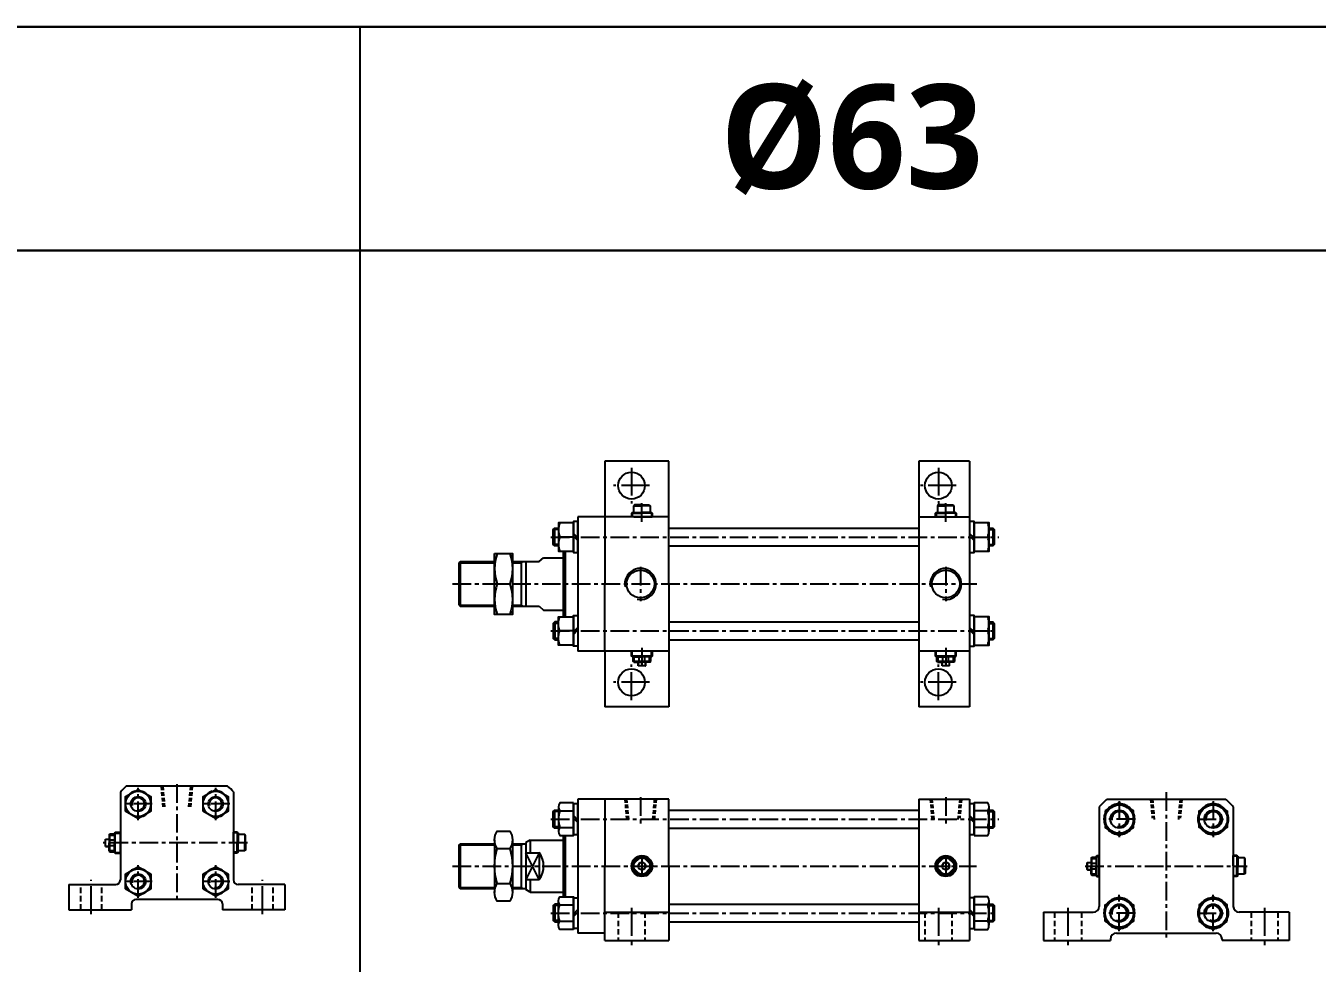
# Model space of a CAD drawing. Extents: x -819 to 29893, y -8942 to 3511.
# Drawn here: x 1142 to 2009, y 2882 to 3511 of the extents above; entities that cross this region are included whole.
import ezdxf

# ---------------------------------------------------------------- set-up
doc = ezdxf.new("R2010")
doc.units = 0
doc.header["$LTSCALE"] = 10
doc.header["$MEASUREMENT"] = 0
for name, pattern in [('CENTER', [2, 1.25, -0.25, 0.25, -0.25]), ('CENTERX2', [4, 2.5, -0.5, 0.5, -0.5]), ('HIDDEN', [0.375, 0.25, -0.125]), ('HIDDENX2', [0.75, 0.5, -0.25])]:
    doc.linetypes.add(name, pattern=pattern)
doc.layers.get('0').update_dxf_attribs({"linetype": 'CONTINUOUS'})
for name, color, linetype in [('CEN', 1, 'CENTERX2'), ('HID', 2, 'HIDDENX2'), ('ML', 7, 'CONTINUOUS')]:
    doc.layers.add(name, color=color, linetype=linetype)
doc.styles.add('문자', font='romans.shx')

msp = doc.modelspace()

# ---------------------------------------------------------------- linework, layer by layer
at = {"layer": 'CEN', "color": 1, "linetype": 'CENTER', "ltscale": 1.5}
for p, q in [((1548.73, 3214.44), (1548.73, 3190.44)), ((1754.73, 3214.44), (1754.73, 3190.44)), ((1560.73, 3202.44), (1536.73, 3202.44)), ((1766.73, 3202.44), (1742.73, 3202.44)), ((1548.73, 3058.44), (1548.73, 3082.44)), ((1754.73, 3058.44), (1754.73, 3082.44)), ((1560.73, 3070.44), (1536.73, 3070.44)), ((1766.73, 3070.44), (1742.73, 3070.44)), ((1186.03, 2914.81), (1186.03, 2937.81)), ((1301.03, 2914.81), (1301.03, 2937.81)), ((1548.73, 2919.13), (1548.73, 2894.13)), ((1754.73, 2919.13), (1754.73, 2894.13)), ((1841.73, 2919.13), (1841.73, 2894.13)), ((1973.73, 2919.13), (1973.73, 2894.13))]:
    msp.add_line(p, q, dxfattribs=at)
at = {"layer": 'HID', "color": 6, "linetype": 'HIDDEN', "ltscale": 1.5}
for p, q in [((1179.03, 2917.81), (1179.03, 2934.81)), ((1193.03, 2917.81), (1193.03, 2934.81)), ((1294.03, 2917.81), (1294.03, 2934.81)), ((1308.03, 2917.81), (1308.03, 2934.81)), ((1539.73, 2916.13), (1539.73, 2897.13)), ((1557.73, 2916.13), (1557.73, 2897.13)), ((1745.73, 2916.13), (1745.73, 2897.13)), ((1763.73, 2916.13), (1763.73, 2897.13)), ((1832.73, 2916.13), (1832.73, 2897.13)), ((1850.73, 2916.13), (1850.73, 2897.13)), ((1964.73, 2916.13), (1964.73, 2897.13)), ((1982.73, 2916.13), (1982.73, 2897.13))]:
    msp.add_line(p, q, dxfattribs=at)
at = {"layer": 'ML'}
for p, q in [((4354.6, 3510.18), (150, 3510.18)), ((1573.73, 3218.94), (1530.73, 3218.94)), ((1530.73, 3218.94), (1530.73, 3181.44)), ((1573.73, 3136.44), (1573.73, 3218.94)), ((1741.73, 3218.94), (1741.73, 3136.44)), ((1775.73, 3218.94), (1741.73, 3218.94)), ((1775.73, 3218.94), (1775.73, 3181.44)), ((1549.15, 3184.44), (1548.65, 3183.94)), ((1548.65, 3183.94), (1548.65, 3181.44)), ((1548.65, 3183.94), (1555.65, 3183.94)), ((1549.15, 3184.44), (1555.65, 3184.44)), ((1550.65, 3189.44), (1550.15, 3188.94)), ((1550.15, 3188.94), (1550.15, 3184.44)), ((1550.15, 3188.94), (1555.65, 3188.94)), ((1555.65, 3189.44), (1550.65, 3189.44)), ((1555.65, 3189.44), (1560.65, 3189.44)), ((1561.15, 3188.94), (1555.65, 3188.94)), ((1562.15, 3184.44), (1555.65, 3184.44)), ((1562.65, 3183.94), (1555.65, 3183.94)), ((1560.65, 3189.44), (1561.15, 3188.94)), ((1561.15, 3188.94), (1561.15, 3184.44)), ((1562.15, 3184.44), (1562.65, 3183.94)), ((1562.65, 3183.94), (1562.65, 3181.44)), ((1753.15, 3184.44), (1752.65, 3183.94)), ((1752.65, 3183.94), (1752.65, 3181.44)), ((1752.65, 3183.94), (1759.65, 3183.94)), ((1753.15, 3184.44), (1759.65, 3184.44)), ((1754.65, 3189.44), (1754.15, 3188.94)), ((1754.15, 3188.94), (1754.15, 3184.44)), ((1754.15, 3188.94), (1759.65, 3188.94)), ((1759.65, 3189.44), (1754.65, 3189.44)), ((1759.65, 3189.44), (1764.65, 3189.44)), ((1765.15, 3188.94), (1759.65, 3188.94)), ((1766.15, 3184.44), (1759.65, 3184.44)), ((1766.65, 3183.94), (1759.65, 3183.94)), ((1764.65, 3189.44), (1765.15, 3188.94)), ((1765.15, 3188.94), (1765.15, 3184.44)), ((1766.15, 3184.44), (1766.65, 3183.94)), ((1766.65, 3183.94), (1766.65, 3181.44)), ((1497.17, 3161.94), (1497.17, 3173.94)), ((1512.73, 3181.44), (1512.73, 3091.44)), ((1530.73, 3181.44), (1512.73, 3181.44)), ((1573.73, 3181.44), (1530.73, 3181.44)), ((1530.73, 3181.44), (1530.73, 3136.44)), ((1555.65, 3181.44), (1548.65, 3181.44)), ((1550.23, 3181.44), (1561.23, 3181.44)), ((1555.65, 3181.44), (1562.65, 3181.44)), ((1573.73, 3136.44), (1573.73, 3181.44)), ((1741.73, 3181.44), (1775.73, 3181.44)), ((1741.73, 3181.44), (1741.73, 3136.44)), ((1759.65, 3181.44), (1752.65, 3181.44)), ((1754.23, 3181.44), (1765.23, 3181.44)), ((1759.65, 3181.44), (1766.65, 3181.44)), ((1775.73, 3181.44), (1775.73, 3091.44)), ((1791.28, 3173.94), (1791.28, 3161.94)), ((1509.73, 3167.94), (1500.57, 3167.94)), ((1509.73, 3170.29), (1512.73, 3167.29)), ((1509.73, 3168.59), (1512.73, 3165.59)), ((1778.73, 3167.29), (1775.73, 3170.29)), ((1778.73, 3165.59), (1775.73, 3168.59)), ((1778.73, 3167.94), (1787.88, 3167.94)), ((1502.73, 3158.44), (1502.73, 3114.44)), ((1504.23, 3158.44), (1504.23, 3114.44)), ((1432.73, 3150.44), (1433.73, 3151.44)), ((1432.73, 3150.44), (1432.73, 3122.44)), ((1433.73, 3151.44), (1433.73, 3121.44)), ((1474.73, 3151.44), (1474.73, 3121.44)), ((1477.73, 3151.44), (1477.73, 3121.44)), ((1486.73, 3151.44), (1489.73, 3153.94)), ((1458.61, 3136.44), (1466.95, 3136.44)), ((1530.73, 3091.44), (1530.73, 3136.44)), ((1573.73, 3136.44), (1573.73, 3091.44)), ((1573.73, 3136.44), (1573.73, 3053.94)), ((1741.73, 3136.44), (1741.73, 3091.44)), ((1741.73, 3136.44), (1741.73, 3053.94)), ((1432.73, 3122.44), (1433.73, 3121.44)), ((1486.73, 3121.44), (1489.73, 3118.94)), ((1497.17, 3110.94), (1497.17, 3098.94)), ((1509.73, 3104.94), (1500.57, 3104.94)), ((1509.73, 3104.29), (1512.73, 3107.29)), ((1509.73, 3102.59), (1512.73, 3105.59)), ((1778.73, 3104.29), (1775.73, 3107.29)), ((1778.73, 3102.59), (1775.73, 3105.59)), ((1778.73, 3104.94), (1787.88, 3104.94)), ((1791.28, 3110.94), (1791.28, 3098.94)), ((1530.73, 3091.44), (1512.73, 3091.44)), ((1573.73, 3091.44), (1530.73, 3091.44)), ((1530.73, 3091.44), (1530.73, 3053.94)), ((1548.73, 3087.94), (1548.73, 3091.44)), ((1549.23, 3087.44), (1548.73, 3087.94)), ((1562.73, 3087.94), (1548.73, 3087.94)), ((1549.23, 3087.44), (1555.73, 3087.44)), ((1549.73, 3084.44), (1549.73, 3087.44)), ((1550.57, 3084.44), (1550.57, 3087.44)), ((1558.23, 3091.44), (1553.23, 3091.44)), ((1558.23, 3091.44), (1553.23, 3091.44)), ((1553.81, 3084.44), (1553.81, 3087.44)), ((1562.23, 3087.44), (1555.73, 3087.44)), ((1557.64, 3084.44), (1557.64, 3087.44)), ((1560.88, 3084.44), (1560.88, 3087.44)), ((1561.73, 3084.44), (1561.73, 3087.44)), ((1562.23, 3087.44), (1562.73, 3087.94)), ((1562.73, 3087.94), (1562.73, 3091.44)), ((1775.73, 3091.44), (1741.73, 3091.44)), ((1752.73, 3087.94), (1752.73, 3091.44)), ((1753.23, 3087.44), (1752.73, 3087.94)), ((1766.73, 3087.94), (1752.73, 3087.94)), ((1753.23, 3087.44), (1759.73, 3087.44)), ((1753.73, 3084.44), (1753.73, 3087.44)), ((1754.57, 3084.44), (1754.57, 3087.44)), ((1762.23, 3091.44), (1757.23, 3091.44)), ((1762.23, 3091.44), (1757.23, 3091.44)), ((1757.81, 3084.44), (1757.81, 3087.44)), ((1766.23, 3087.44), (1759.73, 3087.44)), ((1761.64, 3084.44), (1761.64, 3087.44)), ((1764.88, 3084.44), (1764.88, 3087.44)), ((1765.73, 3084.44), (1765.73, 3087.44)), ((1766.23, 3087.44), (1766.73, 3087.94)), ((1766.73, 3087.94), (1766.73, 3091.44)), ((1775.73, 3091.44), (1775.73, 3053.94)), ((1550.23, 3083.94), (1549.73, 3084.44)), ((1561.73, 3084.44), (1549.73, 3084.44)), ((1550.23, 3083.94), (1555.73, 3083.94)), ((1553.23, 3081.57), (1553.23, 3083.94)), ((1558.23, 3081.57), (1553.23, 3081.57)), ((1553.35, 3081.44), (1553.23, 3081.57)), ((1558.1, 3081.44), (1553.35, 3081.44)), ((1561.23, 3083.94), (1555.73, 3083.94)), ((1558.1, 3081.44), (1558.23, 3081.57)), ((1558.23, 3081.57), (1558.23, 3083.94)), ((1561.23, 3083.94), (1561.73, 3084.44)), ((1754.23, 3083.94), (1753.73, 3084.44)), ((1765.73, 3084.44), (1753.73, 3084.44)), ((1754.23, 3083.94), (1759.73, 3083.94)), ((1757.23, 3081.57), (1757.23, 3083.94)), ((1762.23, 3081.57), (1757.23, 3081.57)), ((1757.35, 3081.44), (1757.23, 3081.57)), ((1762.1, 3081.44), (1757.35, 3081.44)), ((1765.23, 3083.94), (1759.73, 3083.94)), ((1762.1, 3081.44), (1762.23, 3081.57)), ((1762.23, 3081.57), (1762.23, 3083.94)), ((1765.23, 3083.94), (1765.73, 3084.44)), ((1573.73, 3053.94), (1530.73, 3053.94)), ((1775.73, 3053.94), (1741.73, 3053.94)), ((1277.57, 3000.81), (1209.54, 3000.81)), ((1205.53, 2996.8), (1205.53, 2937.81)), ((1281.53, 2996.85), (1281.53, 2937.81)), ((1530.73, 2992.13), (1512.73, 2992.13)), ((1512.73, 2992.13), (1512.73, 2902.13)), ((1573.73, 2992.13), (1530.73, 2992.13)), ((1530.73, 2992.13), (1530.73, 2947.13)), ((1573.73, 2947.13), (1573.73, 2992.13)), ((1741.73, 2992.13), (1775.73, 2992.13)), ((1741.73, 2992.13), (1741.73, 2947.13)), ((1775.73, 2992.13), (1775.73, 2897.13)), ((1868.04, 2992.13), (1947.42, 2992.13)), ((1497.17, 2972.63), (1497.17, 2984.63)), ((1499.73, 2986.85), (1499.73, 2970.4)), ((1500.57, 2984.11), (1509.73, 2984.11)), ((1787.88, 2984.11), (1778.73, 2984.11)), ((1788.73, 2970.4), (1788.73, 2986.85)), ((1791.28, 2984.63), (1791.28, 2972.63)), ((1862.73, 2986.81), (1862.73, 2920.13)), ((1952.73, 2986.81), (1952.73, 2920.13)), ((1509.73, 2980.98), (1512.73, 2977.98)), ((1509.73, 2979.28), (1512.73, 2976.28)), ((1778.73, 2977.98), (1775.73, 2980.98)), ((1778.73, 2976.28), (1775.73, 2979.28)), ((1195.53, 2965.19), (1195.66, 2965.31)), ((1195.53, 2960.44), (1195.53, 2965.19)), ((1195.66, 2965.31), (1198.03, 2965.31)), ((1195.66, 2960.31), (1195.66, 2965.31)), ((1198.03, 2968.31), (1198.53, 2968.81)), ((1198.03, 2968.31), (1198.03, 2962.81)), ((1198.53, 2968.81), (1201.53, 2968.81)), ((1198.53, 2956.81), (1198.53, 2968.81)), ((1198.53, 2967.97), (1201.53, 2967.97)), ((1201.53, 2969.31), (1202.03, 2969.81)), ((1201.53, 2969.31), (1201.53, 2962.81)), ((1202.03, 2969.81), (1205.53, 2969.81)), ((1202.03, 2955.81), (1202.03, 2969.81)), ((1205.53, 2956.81), (1205.53, 2968.81)), ((1205.53, 2956.81), (1205.53, 2968.81)), ((1205.53, 2960.31), (1205.53, 2965.31)), ((1205.53, 2960.31), (1205.53, 2965.31)), ((1284.03, 2969.88), (1281.53, 2969.88)), ((1281.53, 2962.88), (1281.53, 2969.88)), ((1284.53, 2969.38), (1284.03, 2969.88)), ((1284.03, 2969.88), (1284.03, 2962.88)), ((1284.53, 2969.38), (1284.53, 2962.88)), ((1289.03, 2968.38), (1284.53, 2968.38)), ((1289.53, 2967.88), (1289.03, 2968.38)), ((1289.03, 2968.38), (1289.03, 2962.88)), ((1289.53, 2962.88), (1289.53, 2967.88)), ((1500.57, 2973.14), (1509.73, 2973.14)), ((1502.73, 2967.66), (1502.73, 2926.6)), ((1504.23, 2967.66), (1504.23, 2926.6)), ((1787.88, 2973.14), (1778.73, 2973.14)), ((1195.53, 2960.44), (1195.66, 2960.31)), ((1195.66, 2960.31), (1198.03, 2960.31)), ((1198.03, 2957.31), (1198.03, 2962.81)), ((1198.03, 2957.31), (1198.53, 2956.81)), ((1198.53, 2964.73), (1201.53, 2964.73)), ((1198.53, 2960.9), (1201.53, 2960.9)), ((1198.53, 2957.66), (1201.53, 2957.66)), ((1198.53, 2956.81), (1201.53, 2956.81)), ((1201.53, 2956.31), (1201.53, 2962.81)), ((1281.53, 2962.88), (1281.53, 2955.88)), ((1284.03, 2955.88), (1284.03, 2962.88)), ((1284.53, 2956.38), (1284.53, 2962.88)), ((1289.03, 2957.38), (1284.53, 2957.38)), ((1289.03, 2957.38), (1289.03, 2962.88)), ((1289.53, 2957.88), (1289.03, 2957.38)), ((1289.53, 2962.88), (1289.53, 2957.88)), ((1432.73, 2961.13), (1433.73, 2962.13)), ((1432.73, 2961.13), (1432.73, 2933.13)), ((1433.73, 2962.13), (1433.73, 2932.13)), ((1456.78, 2964.75), (1456.78, 2929.5)), ((1458.6, 2958.88), (1466.96, 2958.88)), ((1468.78, 2964.75), (1468.78, 2929.5)), ((1474.73, 2962.13), (1474.73, 2932.13)), ((1480.73, 2964.63), (1477.73, 2962.89)), ((1477.73, 2962.89), (1477.73, 2931.36)), ((1480.73, 2964.63), (1480.73, 2956.14)), ((1201.53, 2956.31), (1202.03, 2955.81)), ((1202.03, 2955.81), (1205.53, 2955.81)), ((1284.03, 2955.88), (1281.53, 2955.88)), ((1284.53, 2956.38), (1284.03, 2955.88)), ((1477.73, 2956.14), (1486.73, 2956.14)), ((1486.73, 2956.14), (1486.73, 2938.11)), ((1553.81, 2952.28), (1550.57, 2949.04)), ((1557.64, 2952.28), (1560.88, 2949.04)), ((1757.81, 2952.28), (1754.57, 2949.04)), ((1761.64, 2952.28), (1764.88, 2949.04)), ((1854.73, 2949.5), (1854.86, 2949.63)), ((1854.73, 2944.75), (1854.73, 2949.5)), ((1854.86, 2949.63), (1857.23, 2949.63)), ((1854.86, 2944.63), (1854.86, 2949.63)), ((1857.23, 2952.63), (1857.73, 2953.13)), ((1857.23, 2952.63), (1857.23, 2947.13)), ((1857.73, 2953.13), (1860.73, 2953.13)), ((1857.73, 2941.13), (1857.73, 2953.13)), ((1857.73, 2952.28), (1860.73, 2952.28)), ((1857.73, 2949.04), (1860.73, 2949.04)), ((1860.73, 2953.63), (1861.23, 2954.13)), ((1860.73, 2953.63), (1860.73, 2947.13)), ((1861.23, 2954.13), (1862.73, 2954.13)), ((1861.23, 2940.13), (1861.23, 2954.13)), ((1862.73, 2941.13), (1862.73, 2953.13)), ((1862.73, 2941.13), (1862.73, 2953.13)), ((1862.73, 2944.63), (1862.73, 2949.63)), ((1862.73, 2944.63), (1862.73, 2949.63)), ((1955.23, 2954.2), (1952.73, 2954.2)), ((1952.73, 2947.2), (1952.73, 2954.2)), ((1952.73, 2952.63), (1952.73, 2941.63)), ((1955.73, 2953.7), (1955.23, 2954.2)), ((1955.23, 2954.2), (1955.23, 2947.2)), ((1955.73, 2953.7), (1955.73, 2947.2)), ((1960.23, 2952.7), (1955.73, 2952.7)), ((1960.73, 2952.2), (1960.23, 2952.7)), ((1960.23, 2952.7), (1960.23, 2947.2)), ((1960.73, 2947.2), (1960.73, 2952.2)), ((1530.73, 2897.13), (1530.73, 2947.13)), ((1550.57, 2945.21), (1553.81, 2941.97)), ((1560.88, 2945.21), (1557.64, 2941.97)), ((1573.73, 2947.13), (1573.73, 2897.13)), ((1741.73, 2947.13), (1741.73, 2897.13)), ((1754.57, 2945.21), (1757.81, 2941.97)), ((1764.88, 2945.21), (1761.64, 2941.97)), ((1854.73, 2944.75), (1854.86, 2944.63)), ((1854.86, 2944.63), (1857.23, 2944.63)), ((1857.23, 2941.63), (1857.23, 2947.13)), ((1857.23, 2941.63), (1857.73, 2941.13)), ((1857.73, 2945.21), (1860.73, 2945.21)), ((1857.73, 2941.97), (1860.73, 2941.97)), ((1857.73, 2941.13), (1860.73, 2941.13)), ((1860.73, 2940.63), (1860.73, 2947.13)), ((1860.73, 2940.63), (1861.23, 2940.13)), ((1861.23, 2940.13), (1862.73, 2940.13)), ((1952.73, 2947.2), (1952.73, 2940.2)), ((1955.23, 2940.2), (1952.73, 2940.2)), ((1955.23, 2940.2), (1955.23, 2947.2)), ((1955.73, 2940.7), (1955.23, 2940.2)), ((1955.73, 2940.7), (1955.73, 2947.2)), ((1960.23, 2941.7), (1955.73, 2941.7)), ((1960.23, 2941.7), (1960.23, 2947.2)), ((1960.73, 2942.2), (1960.23, 2941.7)), ((1960.73, 2947.2), (1960.73, 2942.2)), ((1171.03, 2934.81), (1171.03, 2917.81)), ((1171.03, 2934.81), (1202.53, 2934.81)), ((1316.03, 2934.81), (1284.53, 2934.81)), ((1316.03, 2934.81), (1316.03, 2917.81)), ((1432.73, 2933.13), (1433.73, 2932.13)), ((1458.6, 2935.38), (1466.96, 2935.38)), ((1477.73, 2938.11), (1486.73, 2938.11)), ((1480.73, 2929.63), (1477.73, 2931.36)), ((1480.73, 2938.11), (1480.73, 2929.63)), ((1213.03, 2921.81), (1213.03, 2917.81)), ((1271.03, 2924.81), (1216.03, 2924.81)), ((1274.03, 2921.81), (1274.03, 2917.81)), ((1499.73, 2907.4), (1499.73, 2923.85)), ((1788.73, 2907.4), (1788.73, 2923.85)), ((1171.03, 2917.81), (1213.03, 2917.81)), ((1316.03, 2917.81), (1274.03, 2917.81)), ((1497.17, 2921.63), (1497.17, 2909.63)), ((1500.57, 2921.11), (1509.73, 2921.11)), ((1509.73, 2914.98), (1512.73, 2917.98)), ((1509.73, 2913.28), (1512.73, 2916.28)), ((1530.73, 2916.13), (1573.73, 2916.13)), ((1741.73, 2916.13), (1775.73, 2916.13)), ((1778.73, 2914.98), (1775.73, 2917.98)), ((1778.73, 2913.28), (1775.73, 2916.28)), ((1787.88, 2921.11), (1778.73, 2921.11)), ((1791.28, 2921.63), (1791.28, 2909.63)), ((1825.23, 2916.13), (1858.73, 2916.13)), ((1825.23, 2916.13), (1825.23, 2897.13)), ((1990.23, 2916.13), (1956.73, 2916.13)), ((1990.23, 2916.13), (1990.23, 2897.13)), ((1500.57, 2910.14), (1509.73, 2910.14)), ((1787.88, 2910.14), (1778.73, 2910.14)), ((1530.73, 2902.13), (1512.73, 2902.13)), ((1530.73, 2897.13), (1573.73, 2897.13)), ((1741.73, 2897.13), (1775.73, 2897.13)), ((1825.23, 2897.13), (1870.23, 2897.13)), ((1870.23, 2898.13), (1870.23, 2897.13)), ((1874.23, 2902.13), (1941.23, 2902.13)), ((1945.23, 2898.13), (1945.23, 2897.13)), ((1990.23, 2897.13), (1945.23, 2897.13))]:
    msp.add_line(p, q, dxfattribs=at)
at = {"layer": 'ML', "color": 1, "linetype": 'CENTER'}
for p, q in [((1555.73, 3178.2), (1555.73, 3191.3)), ((1759.73, 3178.2), (1759.73, 3191.3)), ((1494.65, 3167.94), (1795.26, 3167.94)), ((1554.73, 3147.97), (1554.73, 3124.92)), ((1759.73, 3147.97), (1759.73, 3124.92)), ((1428.64, 3136.44), (1780.66, 3136.44)), ((1494.65, 3104.94), (1794.32, 3104.94)), ((1555.73, 3093.64), (1555.73, 3080.48)), ((1759.73, 3093.64), (1759.73, 3080.48)), ((1243.53, 3002.08), (1243.53, 2922.89)), ((1217.53, 2977.92), (1217.53, 2999.71)), ((1269.53, 2977.92), (1269.53, 2999.71)), ((1554.73, 2993.29), (1554.73, 2975.11)), ((1759.73, 2993.29), (1759.73, 2973.56)), ((1907.73, 2996.63), (1907.73, 2897.63)), ((1226.98, 2988.81), (1208.08, 2988.81)), ((1278.98, 2988.81), (1260.08, 2988.81)), ((1876.23, 2990.79), (1876.23, 2966.46)), ((1939.23, 2990.79), (1939.23, 2966.46)), ((1494.65, 2978.63), (1795.26, 2978.63)), ((1886.78, 2978.63), (1865.68, 2978.63)), ((1928.68, 2978.63), (1949.78, 2978.63)), ((1290.85, 2962.81), (1194.08, 2962.81)), ((1555.73, 2954.13), (1555.73, 2940.13)), ((1759.73, 2954.13), (1759.73, 2940.13)), ((1217.53, 2925.92), (1217.53, 2947.71)), ((1269.53, 2925.92), (1269.53, 2947.71)), ((1428.64, 2947.13), (1780.34, 2947.13)), ((1853.36, 2947.13), (1962.04, 2947.13)), ((1226.98, 2936.81), (1208.08, 2936.81)), ((1278.98, 2936.81), (1260.08, 2936.81)), ((1876.23, 2903.46), (1876.23, 2927.79)), ((1939.23, 2903.46), (1939.23, 2927.79)), ((1494.65, 2915.63), (1794.32, 2915.63)), ((1886.78, 2915.63), (1865.68, 2915.63)), ((1928.68, 2915.63), (1949.78, 2915.63))]:
    msp.add_line(p, q, dxfattribs=at)
at = {"layer": 'ML', "color": 2}
for p, q in [((1549.15, 3184.44), (1549.15, 3181.44)), ((1562.15, 3184.44), (1562.15, 3181.44)), ((1753.15, 3184.44), (1753.15, 3181.44)), ((1766.15, 3184.44), (1766.15, 3181.44)), ((1499.73, 3173), (1496.23, 3173)), ((1788.73, 3173), (1792.23, 3173)), ((1499.73, 3162.89), (1496.23, 3162.89)), ((1788.73, 3162.89), (1792.23, 3162.89)), ((1474.73, 3150.69), (1476.03, 3151.44)), ((1474.73, 3122.19), (1476.03, 3121.44)), ((1499.73, 3110), (1496.23, 3110)), ((1788.73, 3110), (1792.23, 3110)), ((1499.73, 3099.89), (1496.23, 3099.89)), ((1788.73, 3099.89), (1792.23, 3099.89)), ((1549.23, 3087.44), (1549.23, 3091.44)), ((1562.23, 3087.44), (1562.23, 3091.44)), ((1753.23, 3087.44), (1753.23, 3091.44)), ((1766.23, 3087.44), (1766.23, 3091.44)), ((1553.35, 3081.44), (1553.35, 3083.94)), ((1558.1, 3081.44), (1558.1, 3083.94)), ((1757.35, 3081.44), (1757.35, 3083.94)), ((1762.1, 3081.44), (1762.1, 3083.94)), ((1499.73, 2983.68), (1496.23, 2983.68)), ((1788.73, 2983.68), (1792.23, 2983.68)), ((1195.53, 2965.19), (1198.03, 2965.19)), ((1201.53, 2969.31), (1205.53, 2969.31)), ((1284.53, 2969.38), (1281.53, 2969.38)), ((1499.73, 2973.57), (1496.23, 2973.57)), ((1788.73, 2973.57), (1792.23, 2973.57)), ((1195.53, 2960.44), (1198.03, 2960.44)), ((1474.73, 2961.38), (1476.03, 2962.13)), ((1201.53, 2956.31), (1205.53, 2956.31)), ((1284.53, 2956.38), (1281.53, 2956.38)), ((1486.73, 2956.14), (1477.73, 2938.11)), ((1486.73, 2938.11), (1477.73, 2956.14)), ((1854.73, 2949.5), (1857.23, 2949.5)), ((1860.73, 2953.63), (1862.73, 2953.63)), ((1955.73, 2953.7), (1952.73, 2953.7)), ((1854.73, 2944.75), (1857.23, 2944.75)), ((1860.73, 2940.63), (1862.73, 2940.63)), ((1955.73, 2940.7), (1952.73, 2940.7)), ((1474.73, 2932.88), (1476.03, 2932.13)), ((1499.73, 2920.68), (1496.23, 2920.68)), ((1788.73, 2920.68), (1792.23, 2920.68)), ((1499.73, 2910.57), (1496.23, 2910.57)), ((1788.73, 2910.57), (1792.23, 2910.57))]:
    msp.add_line(p, q, dxfattribs=at)
at = {"layer": 'ML', "color": 7, "linetype": 'Continuous'}
for p, q in [((1573.73, 3173.94), (1741.73, 3173.94)), ((1573.73, 3161.94), (1741.73, 3161.94)), ((1433.73, 3151.44), (1456.78, 3151.44)), ((1468.78, 3151.44), (1486.73, 3151.44)), ((1489.73, 3153.94), (1502.73, 3153.94)), ((1433.73, 3121.44), (1456.78, 3121.44)), ((1468.78, 3121.44), (1486.73, 3121.44)), ((1489.73, 3118.94), (1502.73, 3118.94)), ((1573.73, 3110.94), (1741.73, 3110.94)), ((1573.73, 3098.94), (1741.73, 3098.94)), ((1573.73, 2984.63), (1741.73, 2984.63)), ((1573.73, 2972.63), (1741.73, 2972.63)), ((1433.73, 2962.13), (1456.78, 2962.13)), ((1468.78, 2962.13), (1477.73, 2962.13)), ((1480.73, 2964.63), (1502.73, 2964.63)), ((1433.73, 2932.13), (1456.78, 2932.13)), ((1468.78, 2932.13), (1477.73, 2932.13)), ((1480.73, 2929.63), (1502.73, 2929.63)), ((1573.73, 2921.63), (1741.73, 2921.63)), ((1573.73, 2909.63), (1741.73, 2909.63))]:
    msp.add_line(p, q, dxfattribs=at)
at = {"layer": 'ML', "color": 2, "linetype": 'Continuous'}
for p, q in [((1432.98, 3150.69), (1456.78, 3150.69)), ((1468.78, 3150.69), (1474.73, 3150.69)), ((1432.98, 3122.19), (1456.78, 3122.19)), ((1468.78, 3122.19), (1474.73, 3122.19)), ((1432.98, 2961.38), (1456.78, 2961.38)), ((1468.78, 2961.38), (1474.73, 2961.38)), ((1432.98, 2932.88), (1456.78, 2932.88)), ((1468.78, 2932.88), (1474.73, 2932.88))]:
    msp.add_line(p, q, dxfattribs=at)
at = {"layer": 'ML', "color": 6, "linetype": 'HIDDEN'}
for p, q in [((1234.28, 2986.81), (1233.05, 3000.81)), ((1235.44, 2986.81), (1234.22, 3000.81)), ((1251.62, 2986.81), (1252.85, 3000.81)), ((1252.78, 2986.81), (1254.01, 3000.81)), ((1544.25, 2992.13), (1545.37, 2979.29)), ((1545.41, 2992.13), (1546.64, 2978.13)), ((1564.04, 2992.13), (1562.82, 2978.13)), ((1565.2, 2992.13), (1564.08, 2979.29)), ((1749.25, 2992.13), (1750.37, 2979.29)), ((1750.41, 2992.13), (1751.64, 2978.13)), ((1769.04, 2992.13), (1767.82, 2978.13)), ((1770.2, 2992.13), (1769.08, 2979.29)), ((1897.25, 2992.13), (1898.38, 2979.29)), ((1898.41, 2992.13), (1899.64, 2978.13)), ((1917.05, 2992.13), (1915.82, 2978.13)), ((1918.21, 2992.13), (1917.08, 2979.29))]:
    msp.add_line(p, q, dxfattribs=at)
at = {"layer": 'ML', "const_width": 1.5}
for points in [[(150, 3510.18), (4354.6, 3510.18)], [(1366.43, 3360.18), (1366.43, 3510.18)], [(729.29, 3360.18), (1366.43, 3360.18), (1366.43, 2299.5)], [(1366.43, 3360.18), (2036.9, 3360.18), (2036.9, 2299.5)]]:
    msp.add_lwpolyline(points, dxfattribs=at)
at = {"layer": 'ML'}
for points in [[(1499.73, 3161.94), (1497.17, 3161.94), (1496.23, 3162.89), (1496.23, 3173), (1497.17, 3173.94), (1499.73, 3173.94)], [(1512.73, 3157.64), (1512.73, 3178.24), (1509.73, 3178.24), (1509.73, 3157.64), (1512.73, 3157.64)], [(1775.73, 3178.24), (1775.73, 3157.64), (1778.73, 3157.64), (1778.73, 3178.24), (1775.73, 3178.24)], [(1788.73, 3173.94), (1791.28, 3173.94), (1792.23, 3173), (1792.23, 3162.89), (1791.28, 3161.94), (1788.73, 3161.94)], [(1512.73, 3115.24), (1512.73, 3094.64), (1509.73, 3094.64), (1509.73, 3115.24), (1512.73, 3115.24)], [(1775.73, 3115.24), (1775.73, 3094.64), (1778.73, 3094.64), (1778.73, 3115.24), (1775.73, 3115.24)], [(1499.73, 3110.94), (1497.17, 3110.94), (1496.23, 3110), (1496.23, 3099.89), (1497.17, 3098.94), (1499.73, 3098.94)], [(1788.73, 3110.94), (1791.28, 3110.94), (1792.23, 3110), (1792.23, 3099.89), (1791.28, 3098.94), (1788.73, 3098.94)], [(1209.03, 2983.9), (1209.03, 2993.72), (1217.53, 2998.63), (1226.03, 2993.72), (1226.03, 2983.9), (1217.53, 2979), (1209.03, 2983.9)], [(1261.03, 2983.9), (1261.03, 2993.72), (1269.53, 2998.63), (1278.03, 2993.72), (1278.03, 2983.9), (1269.53, 2979), (1261.03, 2983.9)], [(1499.73, 2972.63), (1497.17, 2972.63), (1496.23, 2973.57), (1496.23, 2983.68), (1497.17, 2984.63), (1499.73, 2984.63)], [(1512.73, 2968.33), (1512.73, 2988.93), (1509.73, 2988.93), (1509.73, 2968.33), (1512.73, 2968.33)], [(1775.73, 2988.93), (1775.73, 2968.33), (1778.73, 2968.33), (1778.73, 2988.93), (1775.73, 2988.93)], [(1788.73, 2984.63), (1791.28, 2984.63), (1792.23, 2983.68), (1792.23, 2973.57), (1791.28, 2972.63), (1788.73, 2972.63)], [(1866.73, 2984.11), (1866.73, 2973.14), (1876.23, 2967.66), (1885.73, 2973.14), (1885.73, 2984.11), (1876.23, 2989.6), (1866.73, 2984.11)], [(1948.73, 2984.11), (1948.73, 2973.14), (1939.23, 2967.66), (1929.73, 2973.14), (1929.73, 2984.11), (1939.23, 2989.6), (1948.73, 2984.11)], [(1209.03, 2931.9), (1209.03, 2941.72), (1217.53, 2946.63), (1226.03, 2941.72), (1226.03, 2931.9), (1217.53, 2927), (1209.03, 2931.9)], [(1261.03, 2931.9), (1261.03, 2941.72), (1269.53, 2946.63), (1278.03, 2941.72), (1278.03, 2931.9), (1269.53, 2927), (1261.03, 2931.9)], [(1512.73, 2925.93), (1512.73, 2905.33), (1509.73, 2905.33), (1509.73, 2925.93), (1512.73, 2925.93)], [(1775.73, 2925.93), (1775.73, 2905.33), (1778.73, 2905.33), (1778.73, 2925.93), (1775.73, 2925.93)], [(1866.73, 2910.14), (1866.73, 2921.11), (1876.23, 2926.6), (1885.73, 2921.11), (1885.73, 2910.14), (1876.23, 2904.66), (1866.73, 2910.14)], [(1948.73, 2910.14), (1948.73, 2921.11), (1939.23, 2926.6), (1929.73, 2921.11), (1929.73, 2910.14), (1939.23, 2904.66), (1948.73, 2910.14)], [(1499.73, 2921.63), (1497.17, 2921.63), (1496.23, 2920.68), (1496.23, 2910.57), (1497.17, 2909.63), (1499.73, 2909.63)], [(1788.73, 2921.63), (1791.28, 2921.63), (1792.23, 2920.68), (1792.23, 2910.57), (1791.28, 2909.63), (1788.73, 2909.63)]]:
    msp.add_lwpolyline(points, dxfattribs=at)
for points in [[(1509.73, 3177.44), (1499.73, 3177.44), (1499.73, 3158.44), (1509.73, 3158.44)], [(1778.73, 3158.44), (1788.73, 3158.44), (1788.73, 3177.44), (1778.73, 3177.44)], [(1456.78, 3156.94), (1468.78, 3156.94), (1468.78, 3115.94), (1456.78, 3115.94)], [(1509.73, 3095.44), (1499.73, 3095.44), (1499.73, 3114.44), (1509.73, 3114.44)], [(1778.73, 3095.44), (1788.73, 3095.44), (1788.73, 3114.44), (1778.73, 3114.44)]]:
    msp.add_lwpolyline(points, close=True, dxfattribs=at)
for points in [[(1500.57, 3177.44, 0.178633), (1500.57, 3167.94, 0.178633), (1500.57, 3158.44)], [(1787.88, 3158.44, 0.178633), (1787.88, 3167.94, 0.178633), (1787.88, 3177.44)], [(1458.61, 3156.94, 0.178633), (1458.61, 3136.44, 0.178633), (1458.61, 3115.94)], [(1466.95, 3156.94, -0.178633), (1466.95, 3136.44, -0.178633), (1466.95, 3115.94)], [(1500.57, 3095.44, -0.178633), (1500.57, 3104.94, -0.178633), (1500.57, 3114.44)], [(1787.88, 3095.44, 0.178633), (1787.88, 3104.94, 0.178633), (1787.88, 3114.44)], [(1509.73, 2989.6), (1500.57, 2989.6, 0.309401), (1500.57, 2984.11, 0.154701), (1500.57, 2973.14, 0.309401), (1500.57, 2967.66), (1509.73, 2967.66), (1509.73, 2989.6)], [(1778.73, 2967.66), (1787.88, 2967.66, 0.309401), (1787.88, 2973.14, 0.154701), (1787.88, 2984.11, 0.309401), (1787.88, 2989.6), (1778.73, 2989.6), (1778.73, 2967.66)], [(1458.6, 2958.88, -0.309401), (1458.6, 2970.63), (1466.96, 2970.63, -0.309401), (1466.96, 2958.88, -0.154701), (1466.96, 2935.38, -0.309401), (1466.96, 2923.63), (1458.6, 2923.63, -0.309401), (1458.6, 2935.38, -0.154701), (1458.6, 2958.88, 0.178633)], [(1509.73, 2904.66), (1500.57, 2904.66, -0.309401), (1500.57, 2910.14, -0.154701), (1500.57, 2921.11, -0.309401), (1500.57, 2926.6), (1509.73, 2926.6), (1509.73, 2904.66)], [(1778.73, 2904.66), (1787.88, 2904.66, 0.309401), (1787.88, 2910.14, 0.154701), (1787.88, 2921.11, 0.309401), (1787.88, 2926.6), (1778.73, 2926.6), (1778.73, 2904.66)]]:
    msp.add_lwpolyline(points, format="xyb", dxfattribs=at)
for centre, radius in [((1548.73, 3202.44), 9), ((1754.73, 3202.44), 9), ((1554.73, 3136.44), 9.32), ((1759.73, 3136.44), 9.32), ((1548.73, 3070.44), 9), ((1754.73, 3070.44), 9), ((1217.53, 2988.81), 8.5), ((1217.53, 2988.81), 5), ((1269.53, 2988.81), 8.5), ((1269.53, 2988.81), 5), ((1876.23, 2978.63), 9.5), ((1876.23, 2978.63), 6), ((1939.23, 2978.63), 9.5), ((1939.23, 2978.63), 6), ((1555.73, 2947.13), 7), ((1555.73, 2947.13), 6), ((1555.73, 2947.13), 5.5), ((1555.73, 2947.13), 2.5), ((1759.73, 2947.13), 7), ((1759.73, 2947.13), 6), ((1759.73, 2947.13), 5.5), ((1759.73, 2947.13), 2.5), ((1217.53, 2936.81), 8.5), ((1217.53, 2936.81), 5), ((1269.53, 2936.81), 8.5), ((1269.53, 2936.81), 5), ((1876.23, 2915.63), 9.5), ((1939.23, 2915.63), 9.5), ((1876.23, 2915.63), 6), ((1939.23, 2915.63), 6)]:
    msp.add_circle(centre, radius, dxfattribs=at)
at = {"layer": 'ML', "color": 2}
for centre, radius, start, end in [((1554.73, 3136.44), 10.48, 257.71315, 191.04314), ((1759.73, 3136.44), 10.48, 257.71315, 191.04314), ((1217.53, 2988.81), 4.19, 259.50169, 192.71383), ((1269.53, 2988.81), 4.19, 259.50169, 192.71383), ((1876.23, 2978.63), 5.05, 256.38898, 187.3262), ((1939.23, 2978.63), 5.05, 256.36933, 189.91564), ((1555.73, 2947.13), 6.5, 265.9383, 186.31395), ((1555.73, 2947.13), 2.38, 261.53564, 185.33561), ((1759.73, 2947.13), 6.5, 265.9383, 186.31395), ((1759.73, 2947.13), 2.38, 261.53564, 185.33561), ((1217.53, 2936.81), 4.19, 259.50169, 192.71383), ((1269.53, 2936.81), 4.19, 259.50169, 192.71383), ((1876.23, 2915.63), 5.05, 247.86557, 190.39787), ((1939.23, 2915.63), 5.05, 243.92149, 190.10961)]:
    msp.add_arc(centre, radius, start, end, dxfattribs=at)
at = {"layer": 'ML'}
for centre, radius, start, end in [((1243.55, 2962.81), 51, 131.83248, 138.20623), ((1243.55, 2962.81), 51, 41.87116, 48.16752), ((1217.53, 2988.81), 8.8, 104.99629, 135.00371), ((1217.53, 2988.81), 8.8, 44.99629, 75.00371), ((1217.53, 2988.81), 8.8, 344.99629, 15.00371), ((1269.53, 2988.81), 8.8, 104.99629, 135.00371), ((1269.53, 2988.81), 8.8, 44.99629, 75.00371), ((1269.53, 2988.81), 8.8, 344.99629, 15.00371), ((1907.73, 2947.13), 60, 131.40962, 138.59038), ((1907.73, 2947.13), 60, 41.40962, 48.59038), ((1217.53, 2988.81), 8.8, 284.99629, 315.00371), ((1269.53, 2988.81), 8.8, 284.99629, 315.00371), ((1876.23, 2978.63), 10.3, 157.26914, 202.73086), ((1876.23, 2978.63), 10.3, 97.26914, 142.73086), ((1876.23, 2978.63), 10.3, 37.26914, 82.73086), ((1876.23, 2978.63), 10.3, 337.26914, 22.73086), ((1939.23, 2978.63), 10.3, 157.26914, 202.73086), ((1939.23, 2978.63), 10.3, 97.26914, 142.73086), ((1939.23, 2978.63), 10.3, 37.26914, 82.73086), ((1939.23, 2978.63), 10.3, 337.26914, 22.73086), ((1876.23, 2978.63), 10.3, 217.26914, 262.73086), ((1876.23, 2978.63), 10.3, 277.26914, 322.73086), ((1939.23, 2978.63), 10.3, 217.26914, 262.73086), ((1939.23, 2978.63), 10.3, 277.26914, 322.73086), ((1474.68, 2947.13), 15.04, 323.18304, 36.81696), ((1217.53, 2936.81), 8.8, 104.99629, 135.00371), ((1217.53, 2936.81), 8.8, 44.99629, 75.00371), ((1217.53, 2936.81), 8.8, 344.99629, 15.00371), ((1269.53, 2936.81), 8.8, 104.99629, 135.00371), ((1269.53, 2936.81), 8.8, 44.99629, 75.00371), ((1269.53, 2936.81), 8.8, 344.99629, 15.00371), ((1202.53, 2937.81), 3, 270, 0), ((1217.53, 2936.81), 8.8, 284.99629, 315.00371), ((1269.53, 2936.81), 8.8, 284.99629, 315.00371), ((1284.53, 2937.81), 3, 180, 270), ((1216.03, 2921.81), 3, 90, 180), ((1271.03, 2921.81), 3, 0, 90), ((1876.23, 2915.63), 10.3, 97.26914, 142.73086), ((1876.23, 2915.63), 10.3, 37.26914, 82.73086), ((1939.23, 2915.63), 10.3, 97.26914, 142.73086), ((1939.23, 2915.63), 10.3, 37.26914, 82.73086), ((1858.73, 2920.13), 4, 270, 0), ((1876.23, 2915.63), 10.3, 157.26914, 202.73086), ((1876.23, 2915.63), 10.3, 337.26914, 22.73086), ((1939.23, 2915.63), 10.3, 157.26914, 202.73086), ((1939.23, 2915.63), 10.3, 337.26914, 22.73086), ((1956.73, 2920.13), 4, 180, 270), ((1876.23, 2915.63), 10.3, 217.26914, 262.73086), ((1876.23, 2915.63), 10.3, 277.26914, 322.73086), ((1939.23, 2915.63), 10.3, 217.26914, 262.73086), ((1939.23, 2915.63), 10.3, 277.26914, 322.73086), ((1874.23, 2898.13), 4, 90, 180), ((1941.23, 2898.13), 4, 0, 90)]:
    msp.add_arc(centre, radius, start, end, dxfattribs=at)

# ---------------------------------------------------------------- texts
at = {"insert": (1608.1, 3471.68), "char_height": 70, "attachment_point": 1, "style": '문자'}
msp.add_mtext_dynamic_manual_height_columns('{\\fMalgun Gothic|b1|i0|c129|p50;%%C63}', width=124.5326, gutter_width=16, heights=[0], dxfattribs=at)

doc.saveas('drawing.dxf')
